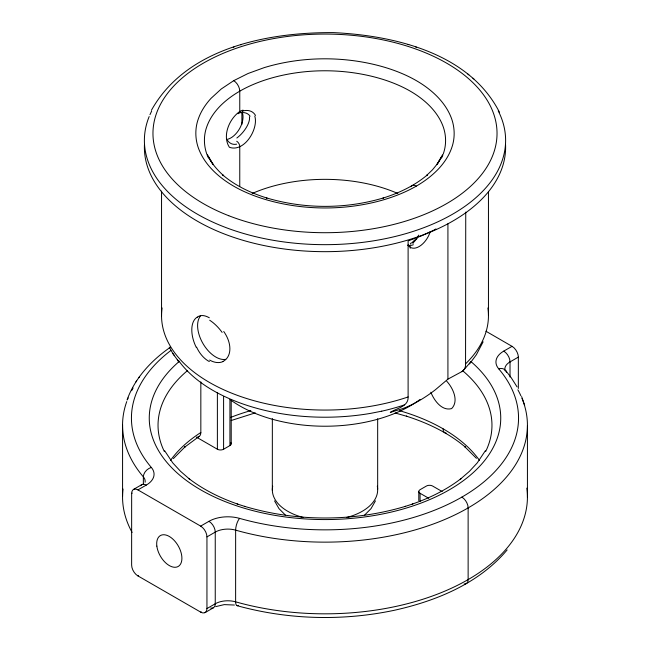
<?xml version="1.0" encoding="UTF-8"?>
<svg xmlns="http://www.w3.org/2000/svg" width="650" height="650" viewBox="0 0 650 650"><rect width="100%" height="100%" fill="white"/><g stroke="black" fill="none" stroke-linecap="round" stroke-linejoin="round"><path stroke-width="0.97" d="M122.574 496.494L122.574 424.816M143.357 484.031L143.357 476.864A17.761 10.254 0 0 1 145.121 482.251M231.213 443.779L231.213 401.213M272.334 490.344L272.35 418.624M377.666 489.231L377.666 418.754M465.741 212.087L465.554 366.007L464.587 368.956L462.816 371.101L447.923 379.137L435.468 389.683A136.768 78.959 -60 0 1 402.74 408.606L390.284 412.409C396.63 408.151 408.688 406.681 408.111 396.947L408.111 240.914L420.721 236.153L431.827 231.083M488.451 315.575L488.451 191.888M443.251 153.961C446.826 144.121 446.209 133.014 441.902 123.5A123.971 71.573 0 0 0 428.35 104.601C416.756 93.413 402.106 85.946 386.994 80.722A123.971 71.573 0 0 0 354.258 72.906C336.806 70.354 319.02 70.086 301.502 72.126A122.769 70.874 0 0 0 263.014 80.706C247.902 85.971 233.269 93.478 221.618 104.609A122.769 70.874 0 0 0 206.749 126.831C203.174 136.671 203.791 147.778 208.097 157.292M127.059 399.969C134.843 378.072 151.434 360.384 170.276 347.319M375.456 500.858L371.02 508.633L364.52 515.174M483.121 341.827L476.377 354.713L469.519 363.967M442.52 154.798L436.898 164.58L441.683 156.991L437.637 163.499L432.526 169.756L426.392 175.687L427.318 174.923C414.473 185.803 398.986 193.074 383.012 198.088L383.662 197.876C345.654 209.227 304.346 209.186 266.338 197.852L266.988 198.063C251.022 193.066 235.487 185.892 222.706 174.931L223.632 175.695C217.636 170.268 212.209 164.133 208.357 156.983L213.143 164.572L207.513 154.798M151.45 110.224C186.306 47.775 267.711 32.199 333.45 32.614C394.566 35.523 469.414 53.081 499.558 112.442M485.363 450.718L477.222 462.922L469.438 471.331L460.257 479.269L461.167 478.514C446.485 489.848 429.618 498.062 412.157 504.156L412.88 503.921L404.918 506.529L405.576 506.309C353.413 521.893 296.587 521.893 244.424 506.309M135.891 381.973L136.662 380.859M138.864 377.642L139.62 376.537M416.601 239.094L416.951 238.623M507.138 549.924C478.928 583.554 436.174 600.998 394.241 610.301C342.485 621.221 288.096 619.759 237.088 605.686M173.363 458.608L185.299 446.599L184.348 447.379L199.014 436.532M415.114 239.712L412.596 242.028M233.691 80.673L221.276 88.961L211.144 98.239A131.633 76.001 0 0 0 198.331 118.853C194.504 129.399 195.162 141.302 199.778 151.482A132.795 76.668 0 0 0 214.289 171.73C226.712 183.714 242.401 191.718 258.594 197.308A132.795 76.668 0 0 0 293.654 205.684C312.358 208.414 331.402 208.699 350.171 206.521A131.633 76.001 0 0 0 385.873 199.119C405.438 193.018 424.661 183.666 438.856 168.537A131.633 76.001 0 0 0 451.669 147.924C455.496 137.377 454.837 125.483 450.223 115.294A132.795 76.668 0 0 0 435.711 95.054C423.288 83.07 407.599 75.067 391.406 69.469A132.795 76.668 0 0 0 356.346 61.092C337.642 58.362 318.598 58.078 299.829 60.255A131.633 76.001 0 0 0 264.127 67.657L248.048 73.507L233.691 80.673A8.58 4.956 60 0 1 239.761 91.179L239.761 111.499A4.29 2.478 60 0 1 237.559 113.596M526.849 488.134A202.434 116.878 0 0 1 438.384 593.767A202.434 116.878 0 0 1 235.641 601.827A17.761 10.254 0 0 0 215.248 603.777L206.944 608.579A8.824 5.094 60 0 1 200.663 612.105L137.93 575.908A8.824 5.094 60 0 1 131.633 565.102L131.657 493.431A8.824 5.094 60 0 1 137.93 489.913L200.663 526.11L208.967 521.308A26.642 15.381 0 0 1 239.566 518.375A193.554 111.751 0 0 0 461.849 497.112A8.84 5.103 60 0 1 468.163 507.926M200.663 612.129L201.183 611.829M213.403 607.783L205.099 612.592M133.494 489.426L141.814 484.632M131.657 493.431L132.178 493.139M196.365 437.101L217.384 449.231A4.388 2.535 0 0 0 223.592 449.231L229.929 445.575A4.388 2.535 0 0 0 230.856 442.772M522.007 398.409A202.434 116.878 0 0 1 451.141 516.677A202.434 116.878 0 0 1 235.641 530.14A17.761 10.254 0 0 0 215.248 532.098L206.944 536.9L206.944 608.579M505.034 370.727A17.761 10.254 0 0 1 510.023 361.904L518.342 357.11A8.824 5.094 60 0 0 512.07 346.352L485.932 331.232M137.93 489.889L146.25 485.095A26.642 15.381 0 0 0 151.328 467.431A193.554 111.751 0 0 1 170.804 350.537M461.849 497.112A193.554 111.751 0 0 0 498.672 368.777A26.642 15.381 0 0 1 503.75 351.114L512.07 346.32M137.93 575.908L138.45 575.608M435.264 229.32L435.939 228.963M433.899 230.035L434.582 229.678M432.518 230.734L433.209 230.384M231.197 420.509L255.296 412.872M215.686 606.637L224.242 604.614L234.414 605.036M233.252 47.312L233.959 47.084M240.849 44.817L241.499 44.606M381.721 411.174L370.947 413.303A159.502 92.089 0 0 1 303.29 416.366A155.066 89.521 0 0 1 281.027 413.644A159.551 92.113 0 0 1 221.398 394.94A154.936 89.448 0 0 1 205.294 385.653A159.575 92.129 0 0 1 178.563 360.523M395.176 412.994L407.006 416.366L406.331 416.146C427.586 422.923 448.216 432.664 465.368 447.135L464.417 446.355L476.418 458.339M408.111 44.484L408.761 44.696M415.667 46.954L416.366 47.182M237.12 503.921L245.082 506.529M237.843 504.156C220.382 498.062 203.515 489.848 188.833 478.514L189.743 479.269L180.562 471.331L172.778 462.922L164.637 450.718M442.203 491.571L432.616 486.038A4.388 2.535 0 0 0 426.408 486.038L420.071 489.694A4.388 2.535 0 0 0 420.071 493.285L420.071 501.386M420.071 493.285L428.781 498.306M467.919 74.084L468.812 74.823M472.956 78.211L473.882 78.967M285.48 515.174L278.98 508.633L274.544 500.858M446.745 381.241C452.92 387.928 459.128 400.961 451.644 408.598C441.837 411.304 433.981 400.27 430.869 392.243M505.749 370.646L511.233 377.731L517.059 386.88M169.244 347.173L172.908 353.576L178.847 361.912L177.352 359.799M172.908 353.576L174.444 355.745M254.792 116.114C258.733 128.96 244.254 152.669 229.401 147.282C221.983 135.858 229.32 118.739 239.761 111.499A19.776 13.065 -68.3 0 1 243.068 110.142A4.29 2.868 74.3 0 1 239.484 112.084M521.625 396.565L524.672 405.324M527.426 425.734L527.426 497.413M518.342 357.11L518.342 388.473M510.023 361.904L510.023 377.049M468.13 507.91L468.138 579.597M447.923 223.754L447.923 379.137M418.787 491.489L418.787 500.614M410.239 246.618L410.239 248.276M241.889 112.864L241.889 124.369M239.761 186.428L239.761 146.526A4.29 2.478 60 0 0 236.722 141.269M229.929 399.961L229.929 445.575M223.592 396.533L223.592 449.231M217.384 392.478L217.384 449.231M215.248 532.098L215.248 603.777M200.834 381.891L200.834 432.51A8.783 5.07 60 0 1 197.811 436.914M161.549 191.116L161.549 315.819M470.462 361.936A157.268 90.797 0 0 1 461.979 371.637M377.301 486.176A52.674 30.412 0 0 1 346.881 517.449M303.119 517.449A52.674 30.412 0 0 1 272.699 486.176M404.341 404.918A157.487 90.919 0 0 1 381.721 411.182M487.898 307.962A163.451 94.364 0 0 1 465.741 363.675M408.102 396.955A163.451 94.364 0 0 1 238.209 395.655A163.451 94.364 0 0 1 162.102 307.946M420.103 399.441A120.673 69.664 0 0 1 229.897 399.441M505.538 144.454A180.611 104.276 0 0 1 325.227 251.672A180.611 104.276 0 0 1 144.446 144.714M242.271 112.45A17.16 9.904 -60 0 1 239.655 128.537A17.16 9.904 -60 0 1 227.151 139.384M430.251 231.668A17.16 9.904 -60 0 1 419.421 246.382A17.16 9.904 -60 0 1 408.224 245.034M498.233 110.89A180.611 104.276 0 0 1 330.062 244.627A180.611 104.276 0 0 1 149.175 116.545M149.947 114.733A180.611 104.276 0 0 1 151.645 111.142M410.922 186.786A8.58 4.956 60 0 1 416.309 186.103M410.361 244.059A4.29 2.478 60 0 1 413.278 243.197M418.689 235.113A17.014 7.638 -69.1 0 1 413.27 242.653M413.359 244.741A17.046 11.708 -71.9 0 1 407.648 245.204M242.946 110.914A20.995 13.837 -52.2 0 1 255.507 115.489M249.462 116.829A17.014 7.41 -50.1 0 1 236.852 138.011M236.592 144.178A17.046 11.732 -72.1 0 1 227.508 140.424M240.492 112.751A17.152 11.619 -50.1 0 1 250.104 116.244M252.151 193.489A120.551 69.599 0 0 1 397.849 193.489M442.942 154.798A122.769 70.874 0 0 1 441.935 157.292M225.688 359.344A25.642 14.771 59.9 0 1 202.938 343.493A25.642 14.771 59.9 0 1 200.525 315.908M223.738 331.484A25.561 17.071 50.6 0 1 222.901 361.473M222.966 361.579A25.561 16.356 61.7 0 1 209.625 360.067M209.341 361.579A25.561 16.989 69 0 1 196.601 347.157M196.259 347.384A25.561 14.276 65.5 0 1 197.299 317.111M197.34 317.176A25.569 13.065 58.5 0 1 209.308 317.761M209.698 320.231A25.569 12.131 52.4 0 1 222.129 332.41M503.75 351.138A8.832 5.103 60 0 1 510.047 361.92M132.104 532.423A202.434 116.878 0 0 1 123.021 489.011M468.163 579.605A8.84 5.103 60 0 1 464.157 583.952M126.758 401.562A202.434 116.878 0 0 0 143.341 476.856A8.832 6.476 -40.4 0 1 151.328 467.464M127.449 399.726A202.434 116.878 0 0 1 128.18 397.906M131.617 390.691A202.434 116.878 0 0 1 133.104 388.026M517.871 389.789A202.434 116.878 0 0 1 520.886 395.801M498.672 368.81A8.832 6.476 -40.4 0 1 506.521 372.409M140.668 485.745A8.832 5.103 60 0 1 146.25 485.128M200.663 526.134A8.824 5.094 60 0 1 206.96 536.916M215.264 603.793A8.832 5.103 60 0 1 210.689 608.026M208.967 521.332A8.832 5.103 60 0 1 215.264 532.114M238.485 605.361A8.84 3.185 -74.1 0 1 235.625 601.843L235.641 530.14A8.832 3.185 -74.1 0 1 239.557 518.399M462.524 370.614A166.961 96.395 0 0 1 485.615 451.604M164.385 451.604A166.961 96.395 0 0 1 187.476 370.614M470.771 361.433A175.744 101.465 0 0 1 441.033 494.309A175.744 101.465 0 0 1 208.967 494.309A175.744 101.465 0 0 1 179.229 361.433M170.511 460.403A166.961 96.395 0 0 1 200.834 432.51M230.563 417.462A166.961 96.395 0 0 1 250.827 410.597M399.555 410.702A166.961 96.395 0 0 1 479.481 460.387M446.42 433.225A8.775 5.07 -60 0 1 443.056 428.797M228.751 215.711A172.031 99.32 0 0 0 496.608 140.351A172.031 99.32 0 0 0 249.641 44.102A172.031 99.32 0 0 0 228.751 215.711M156.845 546.114A17.843 10.303 60 0 0 177.247 566.906A17.843 10.303 60 0 0 173.802 540.004A17.843 10.303 60 0 0 156.845 546.114"/></g></svg>
